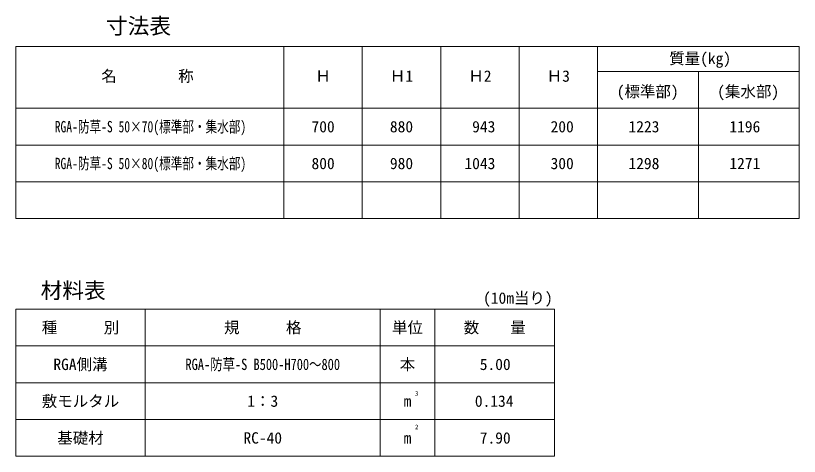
# Model space of a CAD drawing. Units: millimetres at full size, sheet at 1:20; details may follow other scales. Extents: x 0 to 8400, y 0 to 5940.
# Drawn here: x 3397 to 5167, y 1781 to 2775 of the extents above; entities that cross this region are included whole.
import ezdxf
from ezdxf.enums import TextEntityAlignment as Align

# ---------------------------------------------------------------- set-up
doc = ezdxf.new("R2010")
doc.units = ezdxf.units.MM
doc.header["$LTSCALE"] = 20
doc.layers.add('TEXT(細線）', color=1, linetype='Continuous', lineweight=13)
doc.styles.add('ＭＳ ゴシック', font='')
doc.styles.get('ＭＳ ゴシック').set_extended_font_data('MS Gothic')

msp = doc.modelspace()

# ---------------------------------------------------------------- linework, layer by layer
at = {"layer": 'TEXT(細線）'}
for p, q in [((3396.51, 2705.56), (3396.51, 2317.27)), ((5167.09, 2705.56), (3396.51, 2705.56)), ((4002.55, 2317.27), (4002.55, 2705.56)), ((4002.55, 2705.56), (4002.55, 2317.27)), ((4179.68, 2317.27), (4179.68, 2705.56)), ((4356.82, 2317.27), (4356.82, 2705.56)), ((4533.95, 2317.27), (4533.95, 2705.56)), ((4711.08, 2317.27), (4711.08, 2705.56)), ((5167.09, 2317.27), (5167.09, 2705.56)), ((5167.09, 2649.4), (4711.08, 2649.4)), ((4939.08, 2317.27), (4939.08, 2649.4)), ((5167.09, 2566.37), (3396.51, 2566.37)), ((5167.09, 2483.33), (3396.51, 2483.33)), ((5167.09, 2400.3), (3396.51, 2400.3)), ((5167.09, 2317.27), (3396.51, 2317.27)), ((3396.51, 2113.05), (3396.51, 1780.93)), ((4614.29, 2113.05), (3396.51, 2113.05)), ((3689.35, 2113.05), (3689.35, 1780.93)), ((4220.11, 2113.05), (4220.11, 1780.93)), ((4343.35, 2113.05), (4343.35, 1780.93)), ((4614.29, 2113.05), (4614.29, 1780.93)), ((4614.29, 2030.02), (3396.51, 2030.02)), ((4614.29, 1946.99), (3396.51, 1946.99)), ((4614.29, 1863.96), (3396.51, 1863.96)), ((4614.29, 1780.93), (3396.51, 1780.93))]:
    msp.add_line(p, q, dxfattribs=at)

# ---------------------------------------------------------------- texts
at = {"layer": 'TEXT(細線）', "style": 'ＭＳ ゴシック'}
for s, p in [('寸法表', (3600.55, 2723.37)), ('材料表', (3452.89, 2126.51))]:
    msp.add_text(s, height=35.92, dxfattribs=at).set_placement(p, align=Align.BOTTOM_LEFT)
for s, height, p in [('質量(kg)', 25.66, (4942.96, 2678.86)), ('名\u3000\u3000\u3000\u3000称', 25.48, (3694.23, 2639.07)), ('Ｈ', 25.66, (4091.12, 2639.07)), ('Ｈ1', 25.66, (4268.25, 2639.07)), ('Ｈ2', 25.66, (4445.38, 2639.07)), ('Ｈ3', 25.66, (4622.51, 2639.07)), ('(標準部)', 25.66, (4824.52, 2604.21)), ('(集水部)', 25.66, (5051.5, 2604.21)), ('700', 25.66, (4091.12, 2524.85)), ('880', 25.66, (4268.25, 2524.85)), (' 943', 25.66, (4445.38, 2524.85)), (' 200', 25.66, (4622.51, 2524.85)), ('1223', 25.66, (4816.02, 2524.85)), ('1196', 25.66, (5044.02, 2524.85)), ('800', 25.66, (4091.12, 2441.82)), ('980', 25.66, (4268.25, 2441.82)), ('1043', 25.66, (4445.38, 2441.82)), (' 300', 25.66, (4622.51, 2441.82)), ('1298', 25.66, (4816.02, 2441.82)), ('1271', 25.66, (5044.02, 2441.82)), ('種\u3000\u3000\u3000別', 25.66, (3542.93, 2071.53)), ('規\u3000\u3000\u3000格', 25.66, (3954.73, 2071.53)), ('単位', 25.66, (4281.73, 2071.53)), ('数    量', 25.66, (4478.82, 2071.53)), ('RGA側溝', 25.66, (3542.93, 1988.5)), ('本', 25.66, (4281.73, 1988.5)), ('5.00 ', 25.66, (4488.73, 1988.5)), ('敷モルタル', 25.66, (3542.93, 1905.47)), ('1：3', 25.66, (3954.73, 1905.47)), ('3', 10.26, (4302.63, 1922.62)), ('0.134', 25.66, (4477.66, 1905.47)), ('m', 25.66, (4281.73, 1905.47)), ('2', 10.26, (4302.63, 1847.29)), ('基礎材', 25.66, (3542.93, 1822.44)), ('RC-40', 25.66, (3954.73, 1822.44)), ('m', 25.66, (4281.73, 1822.44)), ('7.90 ', 25.66, (4488.73, 1822.44))]:
    msp.add_text(s, height=height, dxfattribs=at).set_placement(p, align=Align.MIDDLE_CENTER)
for s, width, p in [('RGA-防草-S 50×70(標準部・集水部)', 0.75, (3701.02, 2524.85)), ('RGA-防草-S 50×80(標準部・集水部)', 0.75, (3701.02, 2441.82)), ('RGA-防草-S B500-H700～800', 0.8, (3954.73, 1988.5))]:
    msp.add_text(s, height=25.66, dxfattribs=dict(at, width=width)).set_placement(p, align=Align.MIDDLE_CENTER)
msp.add_text('(10m当り)', height=25.66, dxfattribs=at).set_placement((4609.86, 2117.59), align=Align.BOTTOM_RIGHT)

doc.saveas('drawing.dxf')
